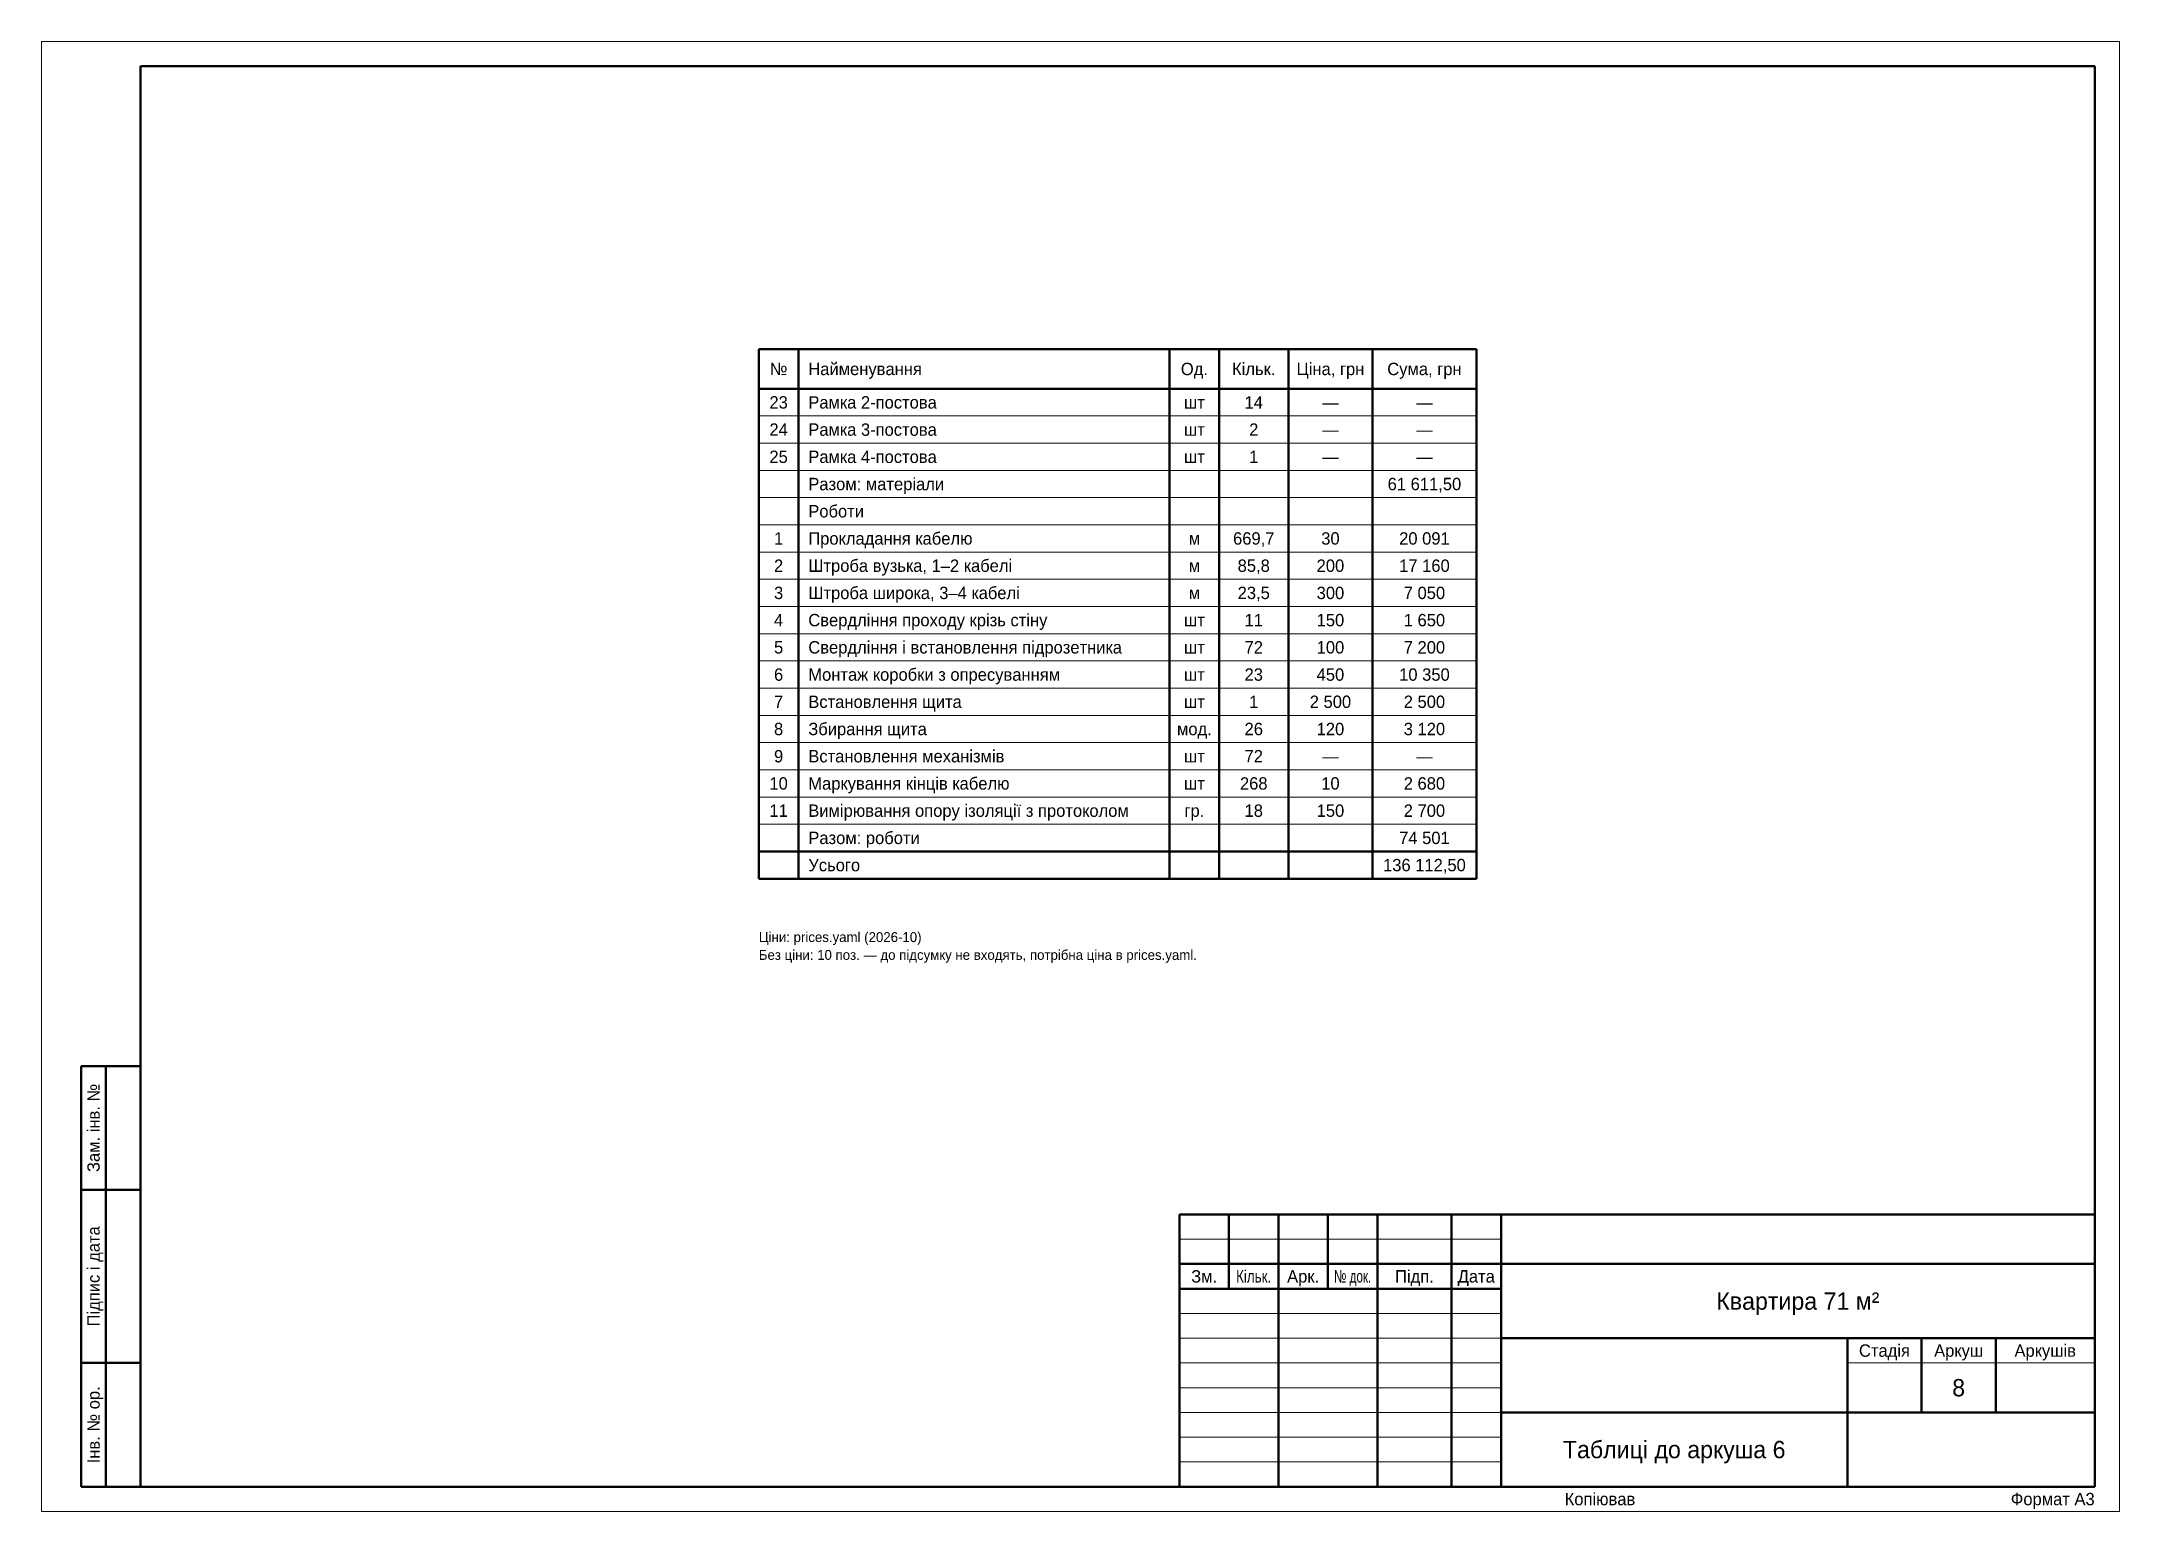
# Paper-space layout '08 Проводка (продовження)' of a CAD drawing. Header units: millimetres. Extents: x 0 to 420, y 0 to 297.
import ezdxf
from ezdxf.enums import TextEntityAlignment as Align

# ---------------------------------------------------------------- set-up
doc = ezdxf.new("R2010")
doc.units = ezdxf.units.MM
doc.layers.add('A-SHEET', color=7, linetype='Continuous')
doc.layers.add('A-TEXT', color=7, linetype='Continuous')
doc.styles.add('PLEX_LIGHT', font='IBMPlexSans-Light.ttf')

# ---------------------------------------------------------------- blocks, each defined once
blk = doc.blocks.new('STAMP_F3')
at = {"lineweight": 50}
for p, q in [((185, 55), (0, 55)), ((0, 55), (0, 0)), ((10, 40), (10, 55)), ((20, 40), (20, 55)), ((30, 40), (30, 55)), ((40, 40), (40, 55)), ((55, 40), (55, 55)), ((65, 0), (65, 55)), ((185, 0), (185, 55)), ((0, 45), (65, 45)), ((65, 45), (185, 45)), ((0, 40), (65, 40)), ((20, 0), (20, 40)), ((40, 0), (40, 40)), ((55, 0), (55, 40)), ((65, 30), (185, 30)), ((135, 0), (135, 30)), ((150, 15), (150, 30)), ((165, 15), (165, 30)), ((65, 15), (185, 15)), ((0, 0), (185, 0))]:
    blk.add_line(p, q, dxfattribs=at)
at = {"lineweight": 18}
for p, q in [((0, 50), (65, 50)), ((0, 35), (65, 35)), ((0, 30), (65, 30)), ((0, 25), (65, 25)), ((135, 25), (185, 25)), ((0, 20), (65, 20)), ((0, 15), (65, 15)), ((0, 10), (65, 10)), ((0, 5), (65, 5))]:
    blk.add_line(p, q, dxfattribs=at)
at = {"style": 'PLEX_LIGHT'}
for s, p in [('Зм.', (5, 42.5)), ('Арк.', (25, 42.5)), ('Підп.', (47.5, 42.5)), ('Дата', (60, 42.5)), ('Стадія', (142.5, 27.5)), ('Аркуш', (157.5, 27.5)), ('Аркушів', (175, 27.5))]:
    blk.add_text(s, height=2.5, dxfattribs=at).set_placement(p, align=Align.MIDDLE_CENTER)
for s, width, p in [('Кільк.', 0.81045, (15, 42.5)), ('№ док.', 0.701948, (35, 42.5))]:
    blk.add_text(s, height=2.5, dxfattribs=dict(at, width=width)).set_placement(p, align=Align.MIDDLE_CENTER)
for tag, height, p in [('CODE', 5, (125, 50)), ('DATE1', 2.5, (60, 37.5)), ('OBJECT', 3.5, (125, 37.5)), ('DATE2', 2.5, (60, 32.5)), ('OBJECT_2', 3.5, (125, 31.9)), ('DATE3', 2.5, (60, 27.5)), ('DATE4', 2.5, (60, 22.5)), ('BUILDING', 3.5, (100, 22.5)), ('STAGE', 3.5, (142.5, 20)), ('SHEET', 3.5, (157.5, 20)), ('SHEETS', 3.5, (175, 20)), ('DATE5', 2.5, (60, 17.5)), ('BUILDING_2', 3.5, (100, 16.9)), ('DATE6', 2.5, (60, 12.5)), ('DATE7', 2.5, (60, 7.5)), ('IMAGE', 3.5, (100, 7.5)), ('ORG', 2.5, (160, 7.5)), ('ORG_2', 2.5, (160, 3.5)), ('DATE8', 2.5, (60, 2.5)), ('IMAGE_2', 3.5, (100, 1.9))]:
    blk.add_attdef(tag, text='', height=height, dxfattribs=at).set_placement(p, align=Align.MIDDLE_CENTER)
for tag, p in [('ROLE1', (1, 37.5)), ('NAME1', (21, 37.5)), ('ROLE2', (1, 32.5)), ('NAME2', (21, 32.5)), ('ROLE3', (1, 27.5)), ('NAME3', (21, 27.5)), ('ROLE4', (1, 22.5)), ('NAME4', (21, 22.5)), ('ROLE5', (1, 17.5)), ('NAME5', (21, 17.5)), ('ROLE6', (1, 12.5)), ('NAME6', (21, 12.5)), ('ROLE7', (1, 7.5)), ('NAME7', (21, 7.5)), ('ROLE8', (1, 2.5)), ('NAME8', (21, 2.5))]:
    blk.add_attdef(tag, text='', height=2.5, dxfattribs=at).set_placement(p, align=Align.MIDDLE_LEFT)

psp = doc.layouts.new('08 Проводка (продовження)')

# ---------------------------------------------------------------- linework, layer by layer
at = {"layer": 'A-SHEET', "lineweight": 18}
for p, q in [((420, 297), (0, 297)), ((0, 297), (0, 0)), ((420, 0), (420, 297)), ((144.98, 221.35), (290.02, 221.35)), ((144.98, 215.85), (290.02, 215.85)), ((144.98, 210.35), (290.02, 210.35)), ((144.98, 204.85), (290.02, 204.85)), ((144.98, 199.35), (290.02, 199.35)), ((144.98, 193.85), (290.02, 193.85)), ((144.98, 188.35), (290.02, 188.35)), ((144.98, 182.85), (290.02, 182.85)), ((144.98, 177.35), (290.02, 177.35)), ((144.98, 171.85), (290.02, 171.85)), ((144.98, 166.35), (290.02, 166.35)), ((144.98, 160.85), (290.02, 160.85)), ((144.98, 155.35), (290.02, 155.35)), ((144.98, 149.85), (290.02, 149.85)), ((144.98, 144.35), (290.02, 144.35)), ((144.98, 138.85), (290.02, 138.85)), ((0, 0), (420, 0))]:
    psp.add_line(p, q, dxfattribs=at)
at = {"layer": 'A-SHEET', "lineweight": 50}
for p, q in [((415, 292), (20, 292)), ((20, 292), (20, 5)), ((415, 5), (415, 292)), ((144.98, 234.85), (290.02, 234.85)), ((144.98, 234.85), (144.98, 127.85)), ((152.98, 234.85), (152.98, 127.85)), ((228.02, 234.85), (228.02, 127.85)), ((238.02, 234.85), (238.02, 127.85)), ((252.02, 234.85), (252.02, 127.85)), ((269.02, 234.85), (269.02, 127.85)), ((290.02, 234.85), (290.02, 127.85)), ((144.98, 226.85), (290.02, 226.85)), ((144.98, 133.35), (290.02, 133.35)), ((144.98, 127.85), (290.02, 127.85)), ((20, 90), (8, 90)), ((8, 90), (8, 65)), ((13, 65), (13, 90)), ((20, 65), (20, 90)), ((20, 65), (8, 65)), ((8, 65), (8, 30)), ((8, 65), (20, 65)), ((13, 30), (13, 65)), ((20, 30), (20, 65)), ((20, 30), (8, 30)), ((8, 30), (8, 5)), ((8, 30), (20, 30)), ((13, 5), (13, 30)), ((20, 5), (20, 30)), ((8, 5), (20, 5)), ((20, 5), (415, 5))]:
    psp.add_line(p, q, dxfattribs=at)

# ---------------------------------------------------------------- block references
at = {"layer": 'A-SHEET'}
psp.add_blockref('STAMP_F3', (230, 5), dxfattribs=at).add_auto_attribs({'OBJECT': 'Квартира 71 м²', 'IMAGE': 'Таблиці до аркуша 6', 'SHEET': '8'})

# ---------------------------------------------------------------- texts
at = {"layer": 'A-SHEET', "style": 'PLEX_LIGHT'}
for s, p in [('Зам. інв. №', (10.5, 77.5)), ('Підпис і дата', (10.5, 47.5)), ('Інв. № ор.', (10.5, 17.5))]:
    psp.add_text(s, height=2.5, rotation=90, dxfattribs=at).set_placement(p, align=Align.MIDDLE_CENTER)
psp.add_text('Копіював', height=2.5, dxfattribs=at).set_placement((315, 2.5), align=Align.MIDDLE_CENTER)
psp.add_text('Формат A3', height=2.5, dxfattribs=at).set_placement((415, 2.5), align=Align.MIDDLE_RIGHT)
at = {"layer": 'A-TEXT', "style": 'PLEX_LIGHT'}
for s, p in [('№', (148.98, 230.85)), ('Од.', (233.02, 230.85)), ('Кільк.', (245.02, 230.85)), ('Ціна, грн', (260.52, 230.85)), ('Сума, грн', (279.52, 230.85)), ('23', (148.98, 224.1)), ('шт', (233.02, 224.1)), ('14', (245.02, 224.1)), ('—', (260.52, 224.1)), ('—', (279.52, 224.1)), ('24', (148.98, 218.6)), ('шт', (233.02, 218.6)), ('2', (245.02, 218.6)), ('25', (148.98, 213.1)), ('1', (245.02, 213.1)), ('—', (260.52, 218.6)), ('—', (279.52, 218.6)), ('шт', (233.02, 213.1)), ('—', (260.52, 213.1)), ('—', (279.52, 213.1)), ('61 611,50', (279.52, 207.6)), ('1', (148.98, 196.6)), ('669,7', (245.02, 196.6)), ('30', (260.52, 196.6)), ('20 091', (279.52, 196.6)), ('м', (233.02, 196.6)), ('2', (148.98, 191.1)), ('м', (233.02, 191.1)), ('85,8', (245.02, 191.1)), ('200', (260.52, 191.1)), ('17 160', (279.52, 191.1)), ('3', (148.98, 185.6)), ('м', (233.02, 185.6)), ('23,5', (245.02, 185.6)), ('300', (260.52, 185.6)), ('7 050', (279.52, 185.6)), ('4', (148.98, 180.1)), ('шт', (233.02, 180.1)), ('11', (245.02, 180.1)), ('150', (260.52, 180.1)), ('1 650', (279.52, 180.1)), ('5', (148.98, 174.6)), ('шт', (233.02, 174.6)), ('72', (245.02, 174.6)), ('100', (260.52, 174.6)), ('7 200', (279.52, 174.6)), ('6', (148.98, 169.1)), ('шт', (233.02, 169.1)), ('23', (245.02, 169.1)), ('450', (260.52, 169.1)), ('10 350', (279.52, 169.1)), ('7', (148.98, 163.6)), ('шт', (233.02, 163.6)), ('1', (245.02, 163.6)), ('2 500', (260.52, 163.6)), ('2 500', (279.52, 163.6)), ('8', (148.98, 158.1)), ('мод.', (233.02, 158.1)), ('26', (245.02, 158.1)), ('120', (260.52, 158.1)), ('3 120', (279.52, 158.1)), ('9', (148.98, 152.6)), ('шт', (233.02, 152.6)), ('72', (245.02, 152.6)), ('—', (260.52, 152.6)), ('—', (279.52, 152.6)), ('10', (148.98, 147.1)), ('шт', (233.02, 147.1)), ('268', (245.02, 147.1)), ('10', (260.52, 147.1)), ('2 680', (279.52, 147.1)), ('11', (148.98, 141.6)), ('18', (245.02, 141.6)), ('150', (260.52, 141.6)), ('2 700', (279.52, 141.6)), ('гр.', (233.02, 141.6)), ('74 501', (279.52, 136.1)), ('136 112,50', (279.52, 130.6))]:
    psp.add_text(s, height=2.5, dxfattribs=at).set_placement(p, align=Align.MIDDLE_CENTER)
for s, height, p in [('Найменування', 2.5, (154.98, 230.85)), ('Рамка 2-постова', 2.5, (154.98, 224.1)), ('Рамка 3-постова', 2.5, (154.98, 218.6)), ('Рамка 4-постова', 2.5, (154.98, 213.1)), ('Разом: матеріали', 2.5, (154.98, 207.6)), ('Роботи', 2.5, (154.98, 202.1)), ('Прокладання кабелю', 2.5, (154.98, 196.6)), ('Штроба вузька, 1–2 кабелі', 2.5, (154.98, 191.1)), ('Штроба широка, 3–4 кабелі', 2.5, (154.98, 185.6)), ('Свердління проходу крізь стіну', 2.5, (154.98, 180.1)), ('Свердління і встановлення підрозетника', 2.5, (154.98, 174.6)), ('Монтаж коробки з опресуванням', 2.5, (154.98, 169.1)), ('Встановлення щита', 2.5, (154.98, 163.6)), ('Збирання щита', 2.5, (154.98, 158.1)), ('Встановлення механізмів', 2.5, (154.98, 152.6)), ('Маркування кінців кабелю', 2.5, (154.98, 147.1)), ('Вимірювання опору ізоляції з протоколом', 2.5, (154.98, 141.6)), ('Разом: роботи', 2.5, (154.98, 136.1)), ('Усього', 2.5, (154.98, 130.6)), ('Ціни: prices.yaml (2026-10)', 2, (144.98, 116.05)), ('Без ціни: 10 поз. — до підсумку не входять, потрібна ціна в prices.yaml.', 2, (144.98, 112.45))]:
    psp.add_text(s, height=height, dxfattribs=at).set_placement(p, align=Align.MIDDLE_LEFT)

doc.saveas('drawing.dxf')
